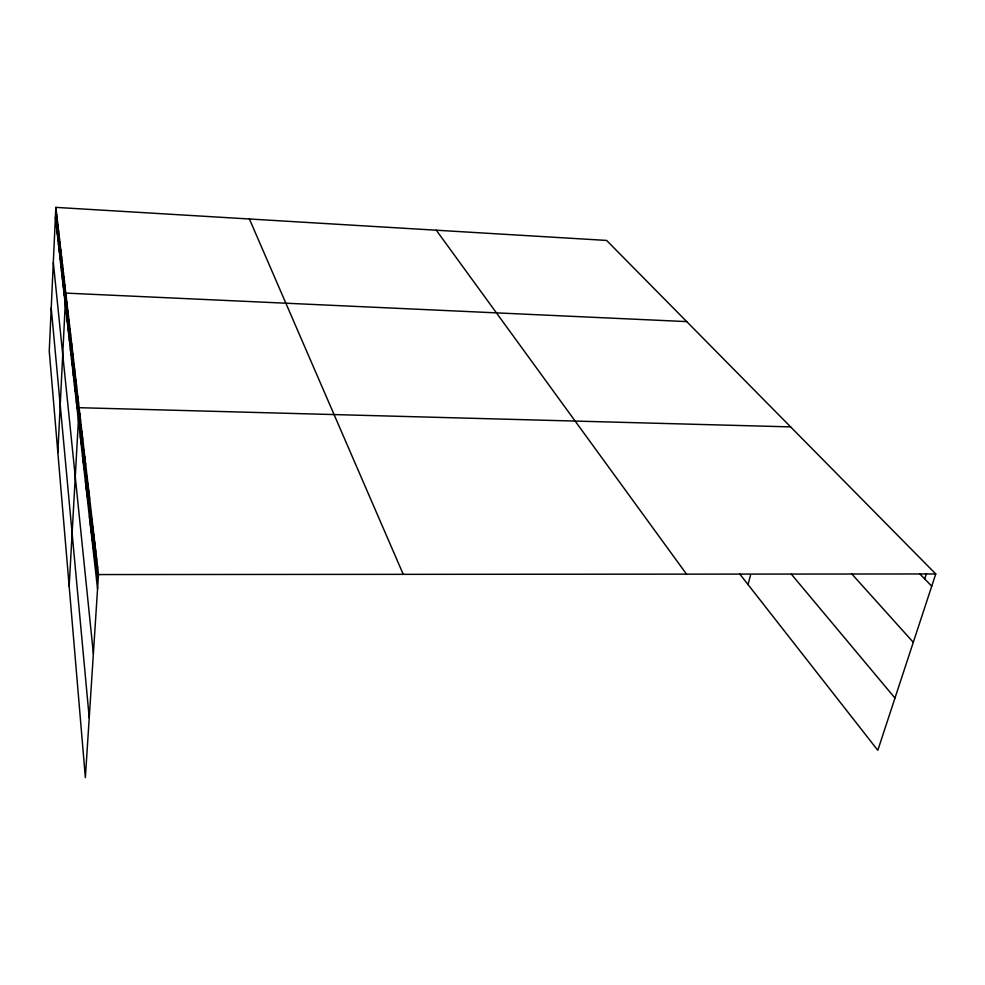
<?xml version="1.0" encoding="UTF-8"?>
<svg xmlns="http://www.w3.org/2000/svg" width="985" height="985" viewBox="0 0 985 985"><rect width="100%" height="100%" fill="white"/><g stroke="black" fill="none" stroke-linecap="round" stroke-linejoin="round"><path stroke-width="1.48" d="M55.837 207.379L49.25 351.005L85.363 777.621L98.488 574.563L55.837 207.379L606.6 240.426L935.75 573.96L877.807 750.311L739.686 573.91M55.763 220.517L56.219 210.655M56.145 223.878L56.601 213.967M56.527 227.276L56.995 217.316M56.921 230.699L57.389 220.702M57.315 234.171L57.783 224.124M57.709 237.68L58.189 227.597M58.115 241.239L58.595 231.093M58.521 244.822L59.002 234.639M58.928 248.454L59.42 238.222M59.346 252.135L59.839 241.842M59.777 255.854L60.27 245.511M60.196 259.609L60.701 249.23M60.627 263.414L61.132 252.973M61.07 267.267L61.575 256.777M61.513 271.158L62.018 260.619M61.956 275.098L62.474 264.509M62.412 279.087L62.929 268.449M62.868 283.126L63.397 272.439M63.335 287.214L63.865 276.465M63.803 291.351L64.333 280.553M64.284 295.537L64.813 284.69M64.764 299.772L65.305 288.876M57.844 452.509L65.798 293.111L686.717 321.602M65.736 308.416L66.291 297.396M66.241 312.811L66.795 301.742M66.746 317.269L67.312 306.15M67.263 321.787L67.83 310.607M67.78 326.355L68.347 315.114M68.31 330.997L68.876 319.694M68.839 335.688L69.418 324.324M69.381 340.441L69.96 329.027M69.923 345.255L70.514 333.78M70.477 350.131L71.08 338.606M71.043 355.08L71.646 343.482M71.609 360.091L72.225 348.444M72.188 365.176L72.804 353.455M72.767 370.323L73.395 358.552M73.358 375.556L73.998 363.711M73.961 380.85L74.601 368.932M74.577 386.219L75.217 374.238M75.192 391.661L75.845 379.619M75.82 397.177L76.473 385.073M76.448 402.779L77.113 390.614M77.101 408.455L77.766 396.229M77.753 414.217L78.431 401.917M69.172 586.358L79.108 407.692L790.623 426.887M79.083 425.926L79.773 413.491M79.76 431.861L80.462 419.364M80.438 437.894L81.152 425.323M81.139 444.013L81.853 431.368M81.841 450.231L82.568 437.512M82.555 456.535L83.294 443.742M83.282 462.925L84.02 450.071M84.02 469.426L84.772 456.498M84.772 476.026L85.535 463.012M85.535 482.724L86.298 469.648M86.298 489.533L87.086 476.371M87.086 496.44L87.874 483.204M87.887 503.458L88.687 490.148M88.699 510.599L89.5 497.203M89.512 517.851L90.337 504.382M90.349 525.214L91.186 511.671M91.199 532.7L92.036 519.07M92.073 540.309L92.922 526.606M92.947 548.054L93.809 534.264M93.846 555.922L94.708 542.045M94.745 563.925L95.631 549.975M95.668 572.063L96.567 558.027M96.616 580.337L97.515 566.215M748.009 584.548L750.521 575.265M924.706 578.946L926.466 573.541M98.488 574.563L935.75 573.96M919.756 573.849L931.736 586.198M851.754 573.898L913.292 642.306M791.275 574.107L894.971 698.07M436.281 230.207L686.508 574.132M249.402 218.99L403.247 574.341M55.382 217.192L97.564 588.771M53.313 262.502L93.378 653.695M51.22 307.985L89.229 717.843"/></g></svg>
